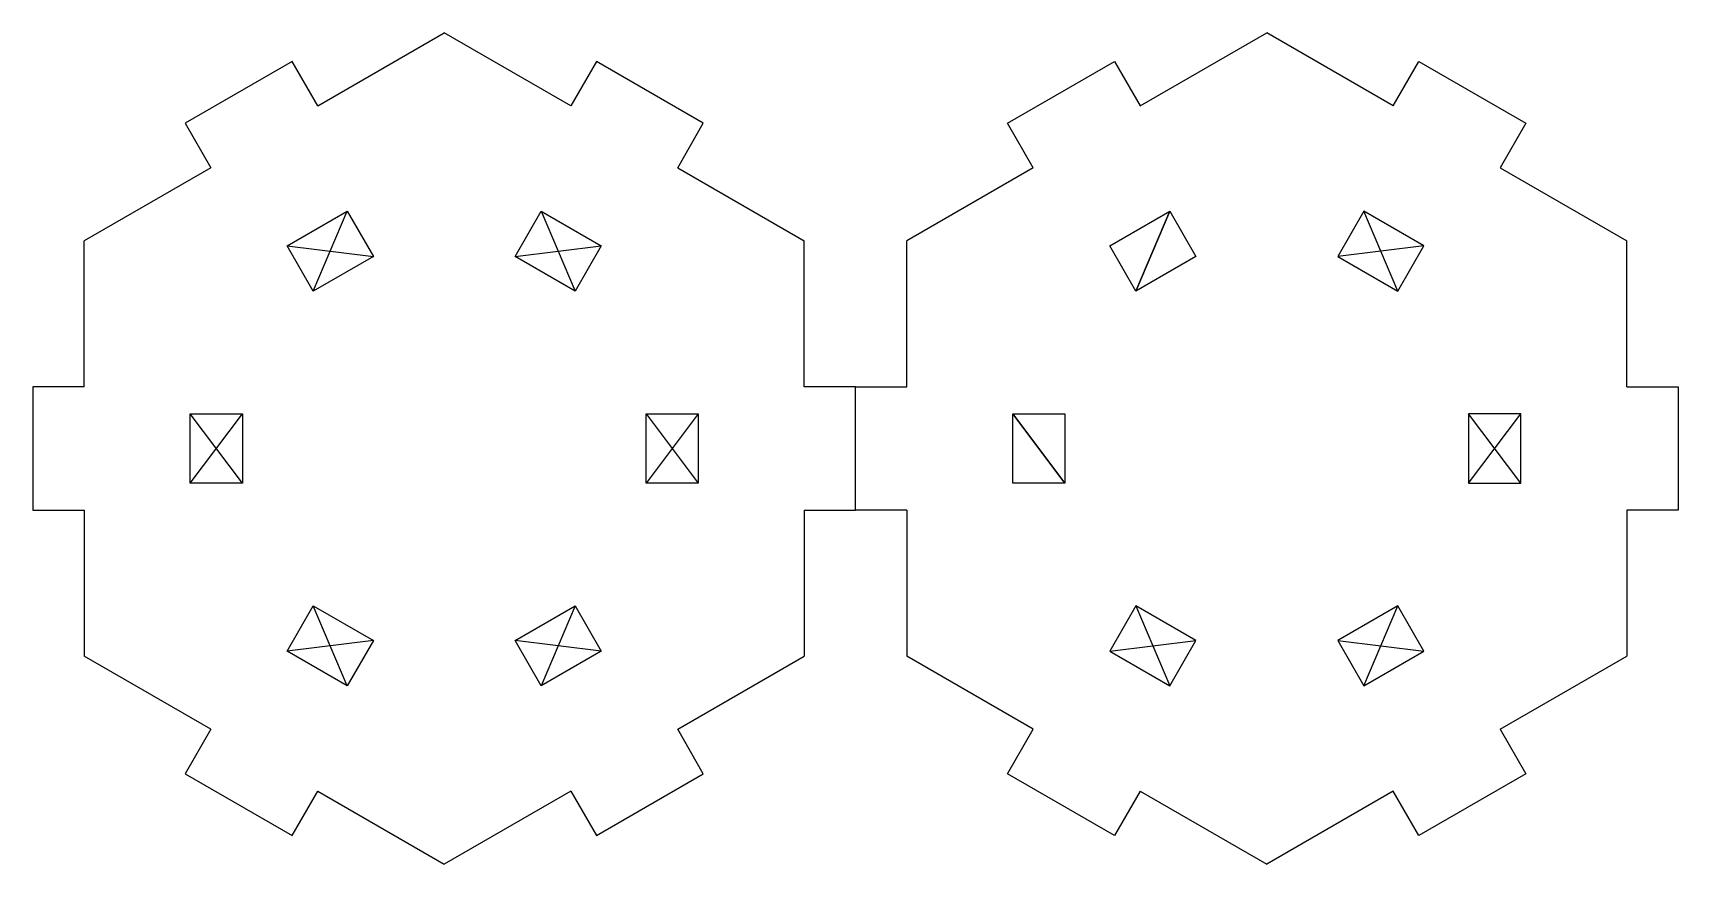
# Model space of a CAD drawing. Header units: millimetres. Extents: x -43 to 130, y -44 to 44.
import ezdxf

# ---------------------------------------------------------------- set-up
doc = ezdxf.new("R2010")
doc.units = ezdxf.units.MM
doc.layers.get('0').update_dxf_attribs({"linetype": 'CONTINUOUS'})

msp = doc.modelspace()

# ---------------------------------------------------------------- linework, layer by layer
for p, q in [((-13.32, 36.07), (0, 43.76)), ((13.32, 36.07), (0, 43.76)), ((73.28, 36.07), (86.6, 43.76)), ((99.92, 36.07), (86.6, 43.76)), ((-16.02, 40.75), (-27.28, 34.25)), ((-13.32, 36.07), (-16.02, 40.75)), ((16.02, 40.75), (13.32, 36.07)), ((27.28, 34.25), (16.02, 40.75)), ((59.32, 34.25), (70.58, 40.75)), ((70.58, 40.75), (73.28, 36.07)), ((99.92, 36.07), (102.62, 40.75)), ((102.62, 40.75), (113.88, 34.25)), ((-27.28, 34.25), (-24.58, 29.57)), ((24.58, 29.57), (27.28, 34.25)), ((62.02, 29.57), (59.32, 34.25)), ((113.88, 34.25), (111.18, 29.57)), ((-24.58, 29.57), (-37.9, 21.88)), ((24.58, 29.57), (37.9, 21.88)), ((62.02, 29.57), (48.7, 21.88)), ((111.18, 29.57), (124.5, 21.88)), ((-16.54, 21.34), (-10.21, 24.99)), ((-13.79, 16.58), (-10.21, 24.99)), ((-10.21, 24.99), (-7.46, 20.23)), ((7.46, 20.23), (10.21, 24.99)), ((10.21, 24.99), (13.79, 16.58)), ((10.21, 24.99), (16.54, 21.34)), ((96.82, 24.99), (94.07, 20.23)), ((100.39, 16.58), (96.82, 24.99)), ((103.14, 21.34), (96.82, 24.99)), ((-37.9, 6.5), (-37.9, 21.88)), ((-13.79, 16.58), (-16.54, 21.34)), ((-16.54, 21.34), (-7.46, 20.23)), ((7.46, 20.23), (16.54, 21.34)), ((16.54, 21.34), (13.79, 16.58)), ((37.9, 6.5), (37.9, 21.88)), ((48.7, 6.5), (48.7, 21.88)), ((103.14, 21.34), (94.07, 20.23)), ((100.39, 16.58), (103.14, 21.34)), ((124.5, 6.5), (124.5, 21.88)), ((-7.46, 20.23), (-13.79, 16.58)), ((13.79, 16.58), (7.46, 20.23)), ((94.07, 20.23), (100.39, 16.58)), ((-43.3, 6.5), (-43.3, -6.5)), ((-37.9, 6.5), (-43.3, 6.5)), ((43.3, 6.5), (37.9, 6.5)), ((43.3, -6.5), (43.3, 6.5)), ((43.3, 6.5), (48.7, 6.5)), ((124.5, 6.5), (129.9, 6.5)), ((129.9, 6.5), (129.9, -6.5)), ((-26.75, -3.65), (-26.75, 3.65)), ((-26.75, 3.65), (-21.25, 3.65)), ((-21.25, -3.65), (-26.75, 3.65)), ((-26.75, -3.65), (-21.25, 3.65)), ((-21.25, 3.65), (-21.25, -3.65)), ((21.25, 3.65), (26.75, 3.65)), ((26.75, 3.65), (21.25, -3.65)), ((21.25, 3.65), (26.75, -3.65)), ((21.25, -3.65), (21.25, 3.65)), ((26.75, 3.65), (26.75, -3.65)), ((107.85, 3.65), (107.85, -3.65)), ((113.35, 3.65), (107.85, 3.65)), ((113.35, -3.65), (107.85, 3.65)), ((107.85, -3.65), (113.35, 3.65)), ((113.35, -3.65), (113.35, 3.65)), ((-21.25, -3.65), (-26.75, -3.65)), ((26.75, -3.65), (21.25, -3.65)), ((107.85, -3.65), (113.35, -3.65)), ((-43.3, -6.5), (-37.9, -6.5)), ((-37.9, -6.5), (-37.9, -21.88)), ((37.9, -6.5), (37.9, -21.88)), ((37.9, -6.5), (43.3, -6.5)), ((48.7, -6.5), (43.3, -6.5)), ((48.7, -6.5), (48.7, -21.88)), ((129.9, -6.5), (124.5, -6.5)), ((124.5, -6.5), (124.5, -21.88)), ((-16.54, -21.34), (-13.79, -16.58)), ((-10.21, -24.99), (-13.79, -16.58)), ((-13.79, -16.58), (-7.46, -20.23)), ((7.46, -20.23), (13.79, -16.58)), ((13.79, -16.58), (10.21, -24.99)), ((13.79, -16.58), (16.54, -21.34)), ((72.82, -16.58), (70.07, -21.34)), ((79.14, -20.23), (72.82, -16.58)), ((72.82, -16.58), (76.39, -24.99)), ((100.39, -16.58), (94.07, -20.23)), ((96.82, -24.99), (100.39, -16.58)), ((103.14, -21.34), (100.39, -16.58)), ((-7.46, -20.23), (-16.54, -21.34)), ((-7.46, -20.23), (-10.21, -24.99)), ((10.21, -24.99), (7.46, -20.23)), ((16.54, -21.34), (7.46, -20.23)), ((70.07, -21.34), (79.14, -20.23)), ((76.39, -24.99), (79.14, -20.23)), ((94.07, -20.23), (103.14, -21.34)), ((94.07, -20.23), (96.82, -24.99)), ((-24.58, -29.57), (-37.9, -21.88)), ((-10.21, -24.99), (-16.54, -21.34)), ((16.54, -21.34), (10.21, -24.99)), ((24.58, -29.57), (37.9, -21.88)), ((62.02, -29.57), (48.7, -21.88)), ((70.07, -21.34), (76.39, -24.99)), ((96.82, -24.99), (103.14, -21.34)), ((111.18, -29.57), (124.5, -21.88)), ((-24.58, -29.57), (-27.28, -34.25)), ((27.28, -34.25), (24.58, -29.57)), ((59.32, -34.25), (62.02, -29.57)), ((111.18, -29.57), (113.88, -34.25)), ((-27.28, -34.25), (-16.02, -40.75)), ((16.02, -40.75), (27.28, -34.25)), ((70.58, -40.75), (59.32, -34.25)), ((113.88, -34.25), (102.62, -40.75)), ((-16.02, -40.75), (-13.32, -36.07)), ((-13.32, -36.07), (0, -43.76)), ((13.32, -36.07), (0, -43.76)), ((13.32, -36.07), (16.02, -40.75)), ((73.28, -36.07), (70.58, -40.75)), ((73.28, -36.07), (86.6, -43.76)), ((99.92, -36.07), (86.6, -43.76)), ((102.62, -40.75), (99.92, -36.07))]:
    msp.add_line(p, q)
for points in [[(76.39, 24.99), (79.14, 20.23), (72.82, 16.58), (70.07, 21.34), (76.39, 24.99), (72.82, 16.58)], [(59.85, 3.65), (65.35, 3.65), (65.35, -3.65), (59.85, -3.65), (59.85, 3.65), (65.35, -3.65)]]:
    msp.add_lwpolyline(points, close=True)

doc.saveas('drawing.dxf')
